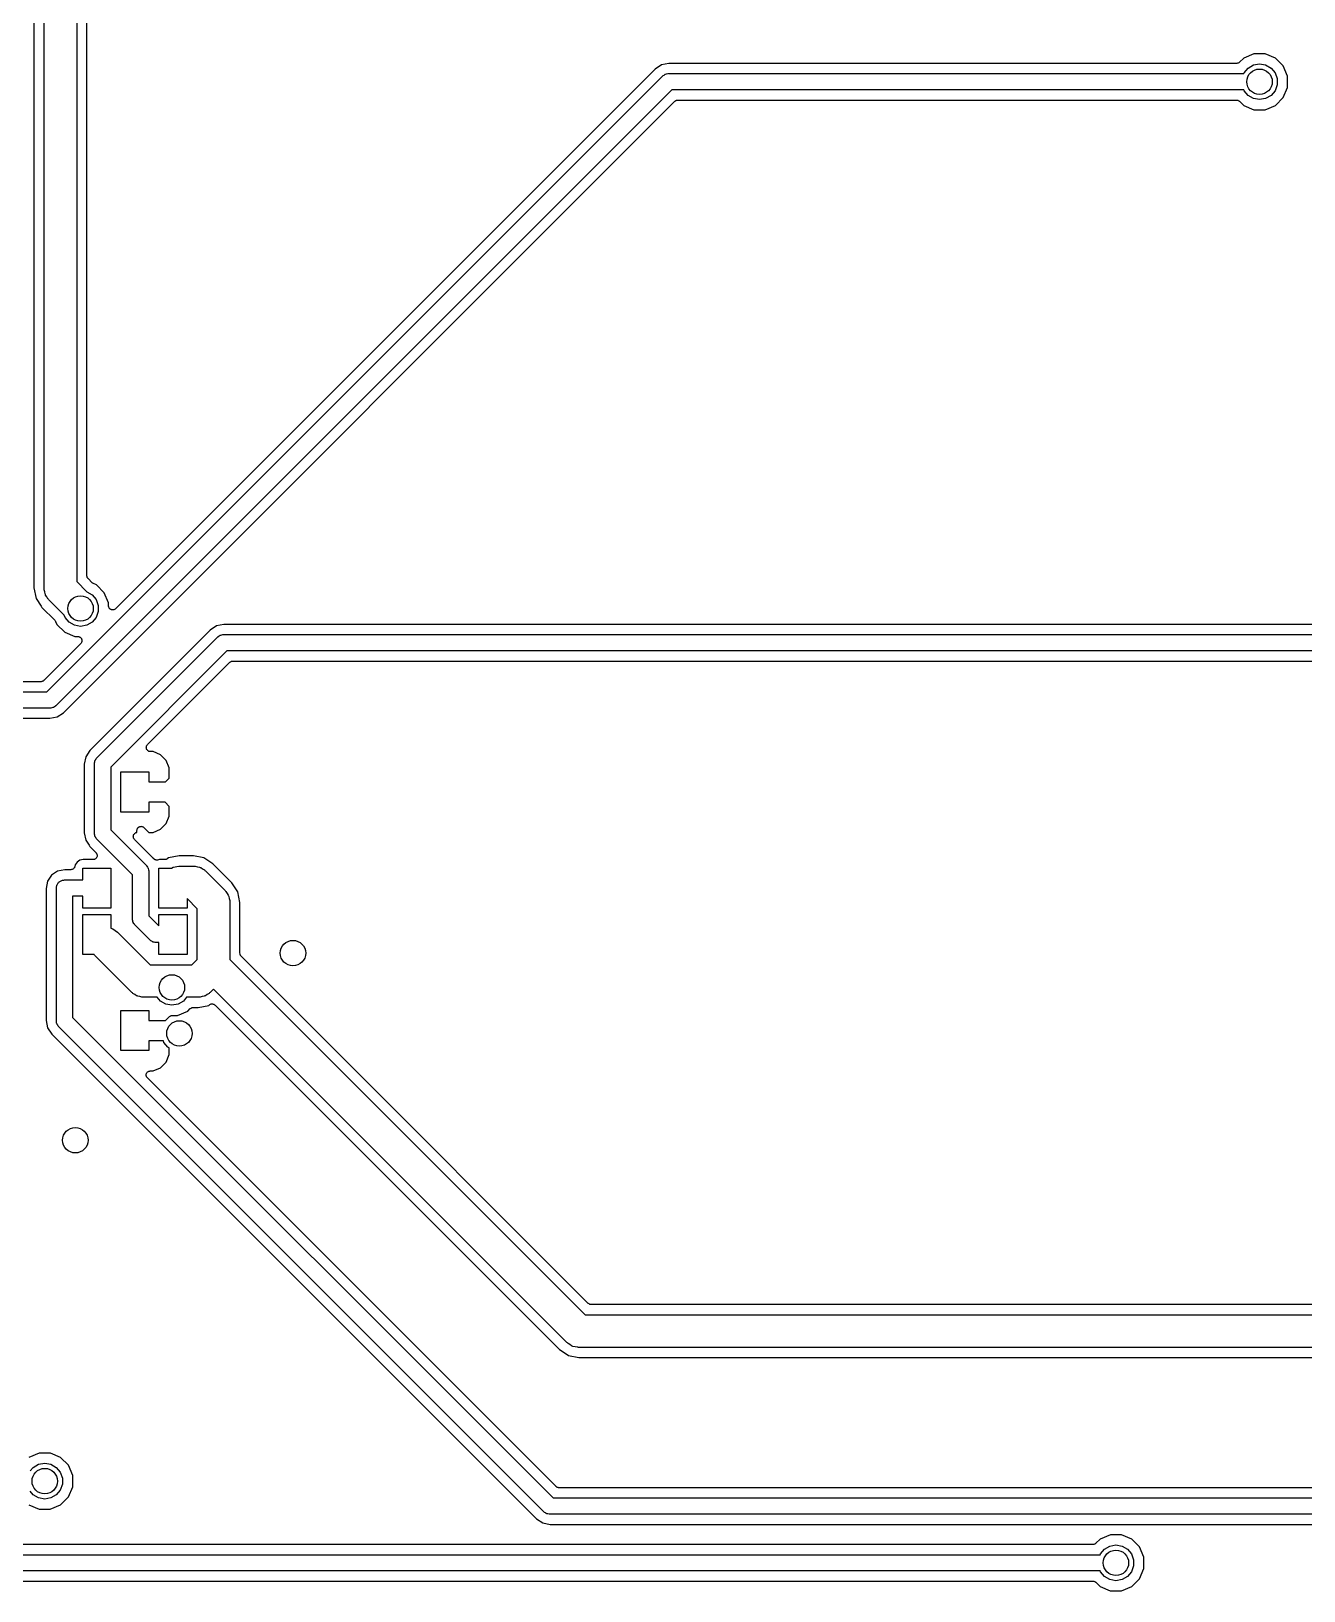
# Model space of a CAD drawing. Extents: x 51 to 137, y -158 to -25.
# Drawn here: x 74.08 to 105.85, y -91.01 to -52.08 of the extents above; entities that cross this region are included whole.
import ezdxf

# ---------------------------------------------------------------- set-up
doc = ezdxf.new("R2010")
doc.units = 0
doc.header["$MEASUREMENT"] = 0
doc.layers.add('BLACK', color=7, linetype='CONTINUOUS')

msp = doc.modelspace()

# ---------------------------------------------------------------- linework, layer by layer
at = {"layer": 'Black'}
for p, q in [((75.2183, -38.1475), (75.2183, -65.8225)), ((74.1515, -38.3043), (74.1515, -65.9808)), ((74.4055, -65.9908), (74.4055, -38.215)), ((75.4723, -65.6752), (75.4723, -40.6685)), ((89.8132, -52.9253), (89.657, -53.0297)), ((89.9974, -52.8887), (89.8132, -52.9253)), ((104.17, -52.8887), (89.9974, -52.8887)), ((104.174, -52.8879), (104.17, -52.8887)), ((104.179, -52.8883), (104.174, -52.8879)), ((104.192, -52.8849), (104.179, -52.8883)), ((104.205, -52.8826), (104.192, -52.8849)), ((104.209, -52.8804), (104.205, -52.8826)), ((104.213, -52.8792), (104.209, -52.8804)), ((104.224, -52.8716), (104.213, -52.8792)), ((104.235, -52.8649), (104.224, -52.8716)), ((104.238, -52.8615), (104.235, -52.8649)), ((104.242, -52.859), (104.238, -52.8615)), ((104.348, -52.7534), (104.242, -52.859)), ((104.604, -52.6473), (104.348, -52.7534)), ((104.456, -53.0041), (104.59, -52.9266)), ((104.59, -52.9266), (104.743, -52.8997)), ((104.882, -52.6475), (104.604, -52.6473)), ((104.743, -52.8997), (104.895, -52.9266)), ((105.139, -52.7541), (104.882, -52.6475)), ((104.895, -52.9266), (105.03, -53.0041)), ((105.335, -52.9507), (105.139, -52.7541)), ((74.4714, -68.5745), (89.8437, -53.2022)), ((89.657, -53.0297), (76.1871, -66.4996)), ((89.8437, -53.2022), (89.851, -53.1971)), ((89.851, -53.1971), (89.8568, -53.1902)), ((89.8568, -53.1902), (89.8798, -53.177)), ((89.8798, -53.177), (89.9015, -53.1617)), ((89.9015, -53.1617), (89.9102, -53.1594)), ((89.9102, -53.1594), (89.9179, -53.155)), ((89.9179, -53.155), (89.9441, -53.1503)), ((89.9441, -53.1503), (89.9697, -53.1435)), ((89.9697, -53.1435), (89.9786, -53.1443)), ((89.9786, -53.1443), (89.9874, -53.1427)), ((89.9874, -53.1427), (104.349, -53.1427)), ((104.349, -53.1427), (104.356, -53.1228)), ((104.356, -53.1228), (104.456, -53.0041)), ((105.03, -53.0041), (105.129, -53.1228)), ((105.129, -53.1228), (105.182, -53.2684)), ((105.182, -53.2684), (105.182, -53.4234)), ((105.441, -53.2076), (105.335, -52.9507)), ((105.441, -53.4854), (105.441, -53.2076)), ((90.0716, -53.5491), (74.6993, -68.9214)), ((104.349, -53.5491), (90.0716, -53.5491)), ((104.356, -53.569), (104.349, -53.5491)), ((104.456, -53.6877), (104.356, -53.569)), ((104.59, -53.7652), (104.456, -53.6877)), ((105.03, -53.6877), (104.895, -53.7652)), ((105.129, -53.569), (105.03, -53.6877)), ((105.182, -53.4234), (105.129, -53.569)), ((105.335, -53.7421), (105.441, -53.4854)), ((74.886, -69.0939), (90.147, -53.8329)), ((90.147, -53.8329), (90.1507, -53.8303)), ((90.1507, -53.8303), (90.1536, -53.8269)), ((90.1536, -53.8269), (90.165, -53.8202)), ((90.165, -53.8202), (90.1759, -53.8126)), ((90.1759, -53.8126), (90.1802, -53.8115)), ((90.1802, -53.8115), (90.1841, -53.8092)), ((90.1841, -53.8092), (90.1972, -53.8069)), ((90.1972, -53.8069), (90.21, -53.8035)), ((90.21, -53.8035), (90.2145, -53.8039)), ((90.2145, -53.8039), (90.2189, -53.8031)), ((90.2189, -53.8031), (104.17, -53.8031)), ((104.17, -53.8031), (104.175, -53.8039)), ((104.175, -53.8039), (104.179, -53.8035)), ((104.179, -53.8035), (104.192, -53.8069)), ((104.192, -53.8069), (104.205, -53.8092)), ((104.205, -53.8092), (104.209, -53.8115)), ((104.209, -53.8115), (104.213, -53.8127)), ((104.213, -53.8127), (104.224, -53.8203)), ((104.224, -53.8203), (104.235, -53.8269)), ((104.235, -53.8269), (104.238, -53.8303)), ((104.238, -53.8303), (104.242, -53.8329)), ((104.242, -53.8329), (104.347, -53.9377)), ((104.347, -53.9377), (104.603, -54.0443)), ((104.743, -53.7921), (104.59, -53.7652)), ((104.603, -54.0443), (104.881, -54.0445)), ((104.895, -53.7652), (104.743, -53.7921)), ((104.881, -54.0445), (105.138, -53.9384)), ((105.138, -53.9384), (105.335, -53.7421)), ((75.4731, -65.6796), (75.4723, -65.6752)), ((75.4727, -65.684), (75.4731, -65.6796)), ((75.4761, -65.6968), (75.4727, -65.684)), ((75.4784, -65.7099), (75.4761, -65.6968)), ((75.4807, -65.7138), (75.4784, -65.7099)), ((75.4818, -65.7181), (75.4807, -65.7138)), ((75.4894, -65.729), (75.4818, -65.7181)), ((75.4961, -65.7405), (75.4894, -65.729)), ((75.4995, -65.7433), (75.4961, -65.7405)), ((75.5021, -65.747), (75.4995, -65.7433)), ((75.6046, -65.8495), (75.5021, -65.747)), ((74.1515, -65.9808), (74.2036, -66.2428)), ((74.4086, -66.0084), (74.4055, -65.9908)), ((74.407, -66.0262), (74.4086, -66.0084)), ((74.4208, -66.0775), (74.407, -66.0262)), ((74.43, -66.1298), (74.4208, -66.0775)), ((74.4389, -66.1453), (74.43, -66.1298)), ((74.4436, -66.1626), (74.4389, -66.1453)), ((74.474, -66.206), (74.4436, -66.1626)), ((75.2183, -65.8225), (75.4744, -66.0786)), ((75.4744, -66.0786), (75.6019, -66.1522)), ((75.6019, -66.1522), (75.7015, -66.2709)), ((75.6064, -65.8508), (75.6046, -65.8495)), ((75.6077, -65.8526), (75.6064, -65.8508)), ((75.6208, -65.8609), (75.6077, -65.8526)), ((75.6335, -65.8698), (75.6208, -65.8609)), ((75.6356, -65.8704), (75.6335, -65.8698)), ((75.6375, -65.8715), (75.6356, -65.8704)), ((75.7113, -65.9022), (75.6375, -65.8715)), ((75.9076, -66.0988), (75.7113, -65.9022)), ((76.0137, -66.3557), (75.9076, -66.0988)), ((74.2036, -66.2428), (74.3338, -66.4376)), ((74.3338, -66.4376), (74.3338, -66.4376)), ((74.3338, -66.4376), (74.352, -66.4648)), ((74.352, -66.4648), (74.6705, -66.7833)), ((74.5006, -66.252), (74.474, -66.206)), ((74.5143, -66.2635), (74.5006, -66.252)), ((74.5245, -66.2782), (74.5143, -66.2635)), ((74.9088, -66.6624), (74.5245, -66.2782)), ((75.7015, -66.2709), (75.7545, -66.4165)), ((75.7545, -66.4165), (75.7545, -66.5715)), ((76.0137, -66.4277), (76.0137, -66.3557)), ((76.016, -66.4408), (76.0137, -66.4277)), ((76.0171, -66.4541), (76.016, -66.4408)), ((76.019, -66.4581), (76.0171, -66.4541)), ((76.0198, -66.4624), (76.019, -66.4581)), ((76.0264, -66.474), (76.0198, -66.4624)), ((76.032, -66.4861), (76.0264, -66.474)), ((76.0352, -66.4892), (76.032, -66.4861)), ((76.0374, -66.493), (76.0352, -66.4892)), ((76.0476, -66.5016), (76.0374, -66.493)), ((76.057, -66.511), (76.0476, -66.5016)), ((76.061, -66.5129), (76.057, -66.511)), ((76.0644, -66.5157), (76.061, -66.5129)), ((76.0769, -66.5203), (76.0644, -66.5157)), ((76.089, -66.5259), (76.0769, -66.5203)), ((76.0934, -66.5263), (76.089, -66.5259)), ((76.0975, -66.5278), (76.0934, -66.5263)), ((76.1108, -66.5278), (76.0975, -66.5278)), ((76.1241, -66.529), (76.1108, -66.5278)), ((76.1284, -66.5278), (76.1241, -66.529)), ((76.1328, -66.5279), (76.1284, -66.5278)), ((76.1453, -66.5233), (76.1328, -66.5279)), ((76.1582, -66.5199), (76.1453, -66.5233)), ((76.1618, -66.5173), (76.1582, -66.5199)), ((76.166, -66.5158), (76.1618, -66.5173)), ((76.1762, -66.5073), (76.166, -66.5158)), ((76.1871, -66.4996), (76.1762, -66.5073)), ((74.6705, -66.7833), (74.6718, -66.7852)), ((74.6718, -66.7852), (74.6736, -66.7866)), ((74.6736, -66.7866), (74.6818, -66.7996)), ((74.6818, -66.7996), (74.6907, -66.8122)), ((74.6907, -66.8122), (74.6913, -66.8144)), ((74.6913, -66.8144), (74.6925, -66.8163)), ((74.6925, -66.8163), (74.7226, -66.8892)), ((74.7226, -66.8892), (74.9189, -67.0858)), ((74.9287, -66.7171), (74.9088, -66.6624)), ((75.0283, -66.8358), (74.9287, -66.7171)), ((75.1625, -66.9133), (75.0283, -66.8358)), ((75.3151, -66.9402), (75.1625, -66.9133)), ((75.4677, -66.9133), (75.3151, -66.9402)), ((75.6019, -66.8358), (75.4677, -66.9133)), ((75.7015, -66.7171), (75.6019, -66.8358)), ((75.7545, -66.5715), (75.7015, -66.7171)), ((78.7096, -66.9268), (78.5536, -67.0311)), ((78.8938, -66.8902), (78.7096, -66.9268)), ((106.782, -66.8902), (78.8938, -66.8902)), ((74.9189, -67.0858), (75.1756, -67.1924)), ((75.1756, -67.1924), (75.2491, -67.1924)), ((75.2491, -67.1924), (75.2621, -67.1948)), ((75.2621, -67.1948), (75.2753, -67.1959)), ((75.2753, -67.1959), (75.2794, -67.1978)), ((75.2794, -67.1978), (75.2838, -67.1986)), ((75.2838, -67.1986), (75.2953, -67.2052)), ((75.2953, -67.2052), (75.3073, -67.2108)), ((75.3073, -67.2108), (75.3105, -67.214)), ((75.3105, -67.214), (75.3144, -67.2163)), ((75.3144, -67.2163), (75.3229, -67.2264)), ((75.3229, -67.2264), (75.3322, -67.2358)), ((75.3369, -67.3449), (75.3284, -67.355)), ((75.3322, -67.2358), (75.3341, -67.2399)), ((75.3341, -67.2399), (75.337, -67.2433)), ((75.3385, -67.3407), (75.3369, -67.3449)), ((75.337, -67.2433), (75.3415, -67.2557)), ((75.3411, -67.337), (75.3385, -67.3407)), ((75.3445, -67.3242), (75.3411, -67.337)), ((75.3415, -67.2557), (75.3471, -67.2677)), ((75.349, -67.3118), (75.3445, -67.3242)), ((75.3471, -67.2677), (75.3475, -67.2722)), ((75.3475, -67.2722), (75.3491, -67.2765)), ((75.3502, -67.3029), (75.349, -67.3073)), ((75.349, -67.3073), (75.349, -67.3118)), ((75.3491, -67.2765), (75.3491, -67.2897)), ((75.3491, -67.2897), (75.3502, -67.3029)), ((78.5534, -67.0312), (75.5481, -70.0365)), ((75.7206, -70.2232), (78.7401, -67.2037)), ((78.5536, -67.0311), (78.5534, -67.0312)), ((78.5536, -67.0311), (78.5536, -67.0311)), ((78.5536, -67.0311), (78.5536, -67.0311)), ((78.7401, -67.2037), (78.7474, -67.1986)), ((78.7474, -67.1986), (78.7532, -67.1917)), ((78.7532, -67.1917), (78.7762, -67.1785)), ((78.7762, -67.1785), (78.7979, -67.1632)), ((78.7979, -67.1632), (78.8066, -67.1609)), ((78.8066, -67.1609), (78.8143, -67.1565)), ((78.8143, -67.1565), (78.8405, -67.1518)), ((78.8405, -67.1518), (78.8661, -67.145)), ((78.8661, -67.145), (78.875, -67.1458)), ((78.875, -67.1458), (78.8838, -67.1442)), ((78.8838, -67.1442), (106.929, -67.1442)), ((75.3208, -67.3659), (74.396, -68.2907)), ((75.3284, -67.355), (75.3208, -67.3659)), ((78.968, -67.5506), (76.0675, -70.4511)), ((107.013, -67.5506), (78.968, -67.5506)), ((76.9853, -69.8925), (79.0434, -67.8344)), ((79.0434, -67.8344), (79.0471, -67.8318)), ((79.0471, -67.8318), (79.05, -67.8284)), ((79.05, -67.8284), (79.0614, -67.8217)), ((79.0614, -67.8217), (79.0723, -67.8141)), ((79.0723, -67.8141), (79.0766, -67.813)), ((79.0766, -67.813), (79.0805, -67.8107)), ((79.0805, -67.8107), (79.0936, -67.8084)), ((79.0936, -67.8084), (79.1064, -67.805)), ((79.1064, -67.805), (79.1109, -67.8054)), ((79.1109, -67.8054), (79.1153, -67.8046)), ((79.1153, -67.8046), (107.003, -67.8046)), ((74.3241, -68.3205), (66.6944, -68.3205)), ((74.3285, -68.3197), (74.3241, -68.3205)), ((74.333, -68.3201), (74.3285, -68.3197)), ((74.3458, -68.3167), (74.333, -68.3201)), ((74.3589, -68.3144), (74.3458, -68.3167)), ((74.3628, -68.3121), (74.3589, -68.3144)), ((74.3671, -68.311), (74.3628, -68.3121)), ((74.3779, -68.3034), (74.3671, -68.311)), ((74.3894, -68.2967), (74.3779, -68.3034)), ((74.3923, -68.2933), (74.3894, -68.2967)), ((74.396, -68.2907), (74.3923, -68.2933)), ((66.6844, -68.5745), (74.4714, -68.5745)), ((74.5556, -68.9809), (66.7686, -68.9809)), ((66.9159, -69.2349), (74.5456, -69.2349)), ((74.5456, -69.2349), (74.7298, -69.1983)), ((74.5644, -68.9793), (74.5556, -68.9809)), ((74.5733, -68.9801), (74.5644, -68.9793)), ((74.5989, -68.9733), (74.5733, -68.9801)), ((74.6251, -68.9686), (74.5989, -68.9733)), ((74.6328, -68.9642), (74.6251, -68.9686)), ((74.6415, -68.9619), (74.6328, -68.9642)), ((74.6632, -68.9466), (74.6415, -68.9619)), ((74.6862, -68.9334), (74.6632, -68.9466)), ((74.692, -68.9265), (74.6862, -68.9334)), ((74.6993, -68.9214), (74.692, -68.9265)), ((74.7298, -69.1983), (74.886, -69.0939)), ((75.5481, -70.0365), (75.4437, -70.1927)), ((76.9559, -69.9555), (76.9571, -69.9512)), ((76.9571, -69.9687), (76.9559, -69.9555)), ((76.9571, -69.9467), (76.9616, -69.9342)), ((76.9571, -69.9512), (76.9571, -69.9467)), ((76.9571, -69.982), (76.9571, -69.9687)), ((76.9586, -69.9862), (76.9571, -69.982)), ((76.959, -69.9906), (76.9586, -69.9862)), ((76.9646, -70.0027), (76.959, -69.9906)), ((76.9616, -69.9342), (76.965, -69.9214)), ((76.9691, -70.0151), (76.9646, -70.0027)), ((76.965, -69.9214), (76.9676, -69.9177)), ((76.9676, -69.9177), (76.9691, -69.9135)), ((76.9691, -69.9135), (76.9777, -69.9034)), ((76.972, -70.0186), (76.9691, -70.0151)), ((76.9739, -70.0226), (76.972, -70.0186)), ((76.9833, -70.032), (76.9739, -70.0226)), ((76.9777, -69.9034), (76.9853, -69.8925)), ((76.9918, -70.0422), (76.9833, -70.032)), ((76.9957, -70.0444), (76.9918, -70.0422)), ((76.9988, -70.0476), (76.9957, -70.0444)), ((77.0109, -70.0532), (76.9988, -70.0476)), ((77.0224, -70.0598), (77.0109, -70.0532)), ((77.0268, -70.0606), (77.0224, -70.0598)), ((77.0308, -70.0625), (77.0268, -70.0606)), ((77.044, -70.0636), (77.0308, -70.0625)), ((77.0571, -70.0659), (77.044, -70.0636)), ((77.124, -70.0659), (77.0571, -70.0659)), ((77.3107, -70.1433), (77.124, -70.0659)), ((75.4437, -70.1927), (75.4071, -70.3769)), ((75.4071, -70.3769), (75.4071, -72.0961)), ((75.6611, -70.3669), (75.6627, -70.3581)), ((75.6611, -72.1061), (75.6611, -70.3669)), ((75.6619, -70.3492), (75.6687, -70.3236)), ((75.6627, -70.3581), (75.6619, -70.3492)), ((75.6687, -70.3236), (75.6734, -70.2974)), ((75.6734, -70.2974), (75.6778, -70.2897)), ((75.6778, -70.2897), (75.6801, -70.281)), ((75.6801, -70.281), (75.6954, -70.2593)), ((75.6954, -70.2593), (75.7086, -70.2363)), ((75.7086, -70.2363), (75.7155, -70.2305)), ((75.7155, -70.2305), (75.7206, -70.2232)), ((76.0675, -70.4511), (76.0675, -72.0219)), ((77.4536, -70.2862), (77.3107, -70.1433)), ((77.5309, -70.4729), (77.4536, -70.2862)), ((76.3219, -71.5747), (76.3219, -70.5739)), ((76.3219, -70.5739), (77.0229, -70.5739)), ((77.0229, -70.5739), (77.0229, -70.8203)), ((77.0229, -70.8203), (77.4381, -70.8203)), ((77.4381, -70.8203), (77.5309, -70.7274)), ((77.5309, -70.7274), (77.5309, -70.4729)), ((77.0229, -71.5747), (76.3219, -71.5747)), ((77.426, -71.3283), (77.0229, -71.3283)), ((77.0229, -71.3283), (77.0229, -71.5747)), ((77.5309, -71.4332), (77.426, -71.3283)), ((77.5309, -71.6757), (77.5309, -71.4332)), ((76.7232, -72.0319), (76.7255, -72.0188)), ((76.7255, -72.0188), (76.7267, -72.0056)), ((76.7267, -72.0056), (76.7286, -72.0016)), ((76.7286, -72.0016), (76.7293, -71.9972)), ((76.7293, -71.9972), (76.736, -71.9857)), ((76.736, -71.9857), (76.7416, -71.9736)), ((76.7416, -71.9736), (76.7447, -71.9705)), ((76.7447, -71.9705), (76.747, -71.9666)), ((76.747, -71.9666), (76.7571, -71.9581)), ((76.7571, -71.9581), (76.7665, -71.9487)), ((76.7665, -71.9487), (76.7706, -71.9468)), ((76.7706, -71.9468), (76.774, -71.9439)), ((76.774, -71.9439), (76.7865, -71.9394)), ((76.7865, -71.9394), (76.7985, -71.9338)), ((76.7985, -71.9338), (76.803, -71.9334)), ((76.803, -71.9334), (76.8072, -71.9318)), ((76.8072, -71.9318), (76.8204, -71.9318)), ((76.8204, -71.9318), (76.8337, -71.9307)), ((76.8337, -71.9307), (76.838, -71.9318)), ((76.838, -71.9318), (76.8424, -71.9318)), ((76.8424, -71.9318), (76.8549, -71.9364)), ((76.8549, -71.9364), (76.8677, -71.9398)), ((76.8677, -71.9398), (76.8714, -71.9424)), ((76.8714, -71.9424), (76.8756, -71.9439)), ((76.8756, -71.9439), (76.8858, -71.9524)), ((76.8858, -71.9524), (76.8966, -71.9601)), ((76.8966, -71.9601), (77.0193, -72.0827)), ((77.124, -72.0827), (77.3107, -72.0054)), ((77.3107, -72.0054), (77.4536, -71.8625)), ((77.4536, -71.8625), (77.5309, -71.6757)), ((75.4071, -72.0961), (75.4437, -72.2803)), ((75.4437, -72.2803), (75.526, -72.4034)), ((75.526, -72.4034), (75.526, -72.4034)), ((75.526, -72.4034), (75.526, -72.4034)), ((75.526, -72.4034), (75.5481, -72.4365)), ((75.6627, -72.1149), (75.6611, -72.1061)), ((75.6619, -72.1238), (75.6627, -72.1149)), ((75.6687, -72.1494), (75.6619, -72.1238)), ((75.6734, -72.1756), (75.6687, -72.1494)), ((75.6778, -72.1833), (75.6734, -72.1756)), ((75.6801, -72.192), (75.6778, -72.1833)), ((75.6954, -72.2137), (75.6801, -72.192)), ((75.7086, -72.2367), (75.6954, -72.2137)), ((75.7155, -72.2425), (75.7086, -72.2367)), ((75.7206, -72.2498), (75.7155, -72.2425)), ((76.6111, -73.1403), (75.7206, -72.2498)), ((76.0675, -72.0219), (76.958, -72.9124)), ((76.6315, -72.1932), (76.6327, -72.1799)), ((76.6327, -72.1975), (76.6315, -72.1932)), ((76.6327, -72.1667), (76.6342, -72.1625)), ((76.6327, -72.1799), (76.6327, -72.1667)), ((76.6327, -72.2019), (76.6327, -72.1975)), ((76.6372, -72.2144), (76.6327, -72.2019)), ((76.6342, -72.1625), (76.6346, -72.158)), ((76.6346, -72.158), (76.6402, -72.146)), ((76.6407, -72.2272), (76.6372, -72.2144)), ((76.6402, -72.146), (76.6448, -72.1335)), ((76.6432, -72.2309), (76.6407, -72.2272)), ((76.6448, -72.2351), (76.6432, -72.2309)), ((76.6448, -72.1335), (76.6476, -72.1301)), ((76.6533, -72.2453), (76.6448, -72.2351)), ((76.6476, -72.1301), (76.6495, -72.126)), ((76.6495, -72.126), (76.6589, -72.1166)), ((76.6609, -72.2561), (76.6533, -72.2453)), ((76.6589, -72.1166), (76.6675, -72.1065)), ((77.1305, -72.7257), (76.6609, -72.2561)), ((76.6675, -72.1065), (76.6713, -72.1042)), ((76.6713, -72.1042), (76.6745, -72.1011)), ((76.6745, -72.1011), (76.6865, -72.0955)), ((76.6865, -72.0955), (76.698, -72.0888)), ((76.698, -72.0888), (76.7024, -72.088)), ((76.7024, -72.088), (76.7065, -72.0862)), ((76.7065, -72.0862), (76.7197, -72.085)), ((76.7197, -72.085), (76.7232, -72.0844)), ((76.7232, -72.0844), (76.7232, -72.0319)), ((77.0193, -72.0827), (77.124, -72.0827)), ((75.2947, -72.7794), (75.2264, -72.8243)), ((75.3817, -72.7625), (75.2947, -72.7794)), ((75.6289, -72.7625), (75.3817, -72.7625)), ((75.5481, -72.4365), (75.7007, -72.5891)), ((75.6419, -72.7602), (75.6289, -72.7625)), ((75.6552, -72.7591), (75.6419, -72.7602)), ((75.6592, -72.7572), (75.6552, -72.7591)), ((75.6636, -72.7564), (75.6592, -72.7572)), ((75.6751, -72.7498), (75.6636, -72.7564)), ((75.6871, -72.7442), (75.6751, -72.7498)), ((75.6903, -72.741), (75.6871, -72.7442)), ((75.6942, -72.7388), (75.6903, -72.741)), ((75.7027, -72.7286), (75.6942, -72.7388)), ((75.7007, -72.5891), (75.7083, -72.6)), ((75.7121, -72.7192), (75.7027, -72.7286)), ((75.7083, -72.6), (75.7169, -72.6101)), ((75.714, -72.7152), (75.7121, -72.7192)), ((75.7169, -72.7117), (75.714, -72.7152)), ((75.7169, -72.6101), (75.7184, -72.6143)), ((75.7214, -72.6993), (75.7169, -72.7117)), ((75.7184, -72.6143), (75.7209, -72.618)), ((75.7209, -72.618), (75.7244, -72.6308)), ((75.727, -72.6872), (75.7214, -72.6993)), ((75.7244, -72.6308), (75.7289, -72.6433)), ((75.7274, -72.6828), (75.727, -72.6872)), ((75.7289, -72.6786), (75.7274, -72.6828)), ((75.7289, -72.6433), (75.7289, -72.6478)), ((75.7289, -72.6478), (75.7301, -72.6521)), ((75.7301, -72.6521), (75.7289, -72.6653)), ((75.7289, -72.6653), (75.7289, -72.6786)), ((77.1321, -72.7281), (77.1305, -72.7257)), ((77.1365, -72.7328), (77.1321, -72.7281)), ((77.1399, -72.7383), (77.1365, -72.7328)), ((77.1487, -72.7454), (77.1399, -72.7383)), ((77.1565, -72.7536), (77.1487, -72.7454)), ((77.1623, -72.7564), (77.1565, -72.7536)), ((77.1673, -72.7605), (77.1623, -72.7564)), ((77.178, -72.7642), (77.1673, -72.7605)), ((77.1881, -72.7692), (77.178, -72.7642)), ((77.1945, -72.7699), (77.1881, -72.7692)), ((77.2006, -72.772), (77.1945, -72.7699)), ((77.212, -72.7718), (77.2006, -72.772)), ((77.2232, -72.773), (77.212, -72.7718)), ((77.2295, -72.7715), (77.2232, -72.773)), ((77.2359, -72.7714), (77.2295, -72.7715)), ((77.2816, -72.7625), (77.2359, -72.7714)), ((77.4204, -72.7625), (77.2816, -72.7625)), ((77.4324, -72.7604), (77.4204, -72.7625)), ((77.4446, -72.7596), (77.4324, -72.7604)), ((77.4497, -72.7574), (77.4446, -72.7596)), ((77.4552, -72.7564), (77.4497, -72.7574)), ((77.4657, -72.7503), (77.4552, -72.7564)), ((77.4769, -72.7454), (77.4657, -72.7503)), ((77.5129, -72.7213), (77.4769, -72.7454)), ((77.7749, -72.6692), (77.5129, -72.7213)), ((78.1342, -72.6692), (77.7749, -72.6692)), ((78.3962, -72.7213), (78.1342, -72.6692)), ((78.5705, -72.8378), (78.3962, -72.7213)), ((74.5925, -73.1502), (74.4938, -73.2979)), ((74.7402, -73.0515), (74.5925, -73.1502)), ((74.9244, -73.0149), (74.7402, -73.0515)), ((75.0729, -73.0149), (74.9244, -73.0149)), ((75.0891, -73.012), (75.0729, -73.0149)), ((75.1054, -73.0096), (75.0891, -73.012)), ((75.1064, -73.009), (75.1054, -73.0096)), ((75.1076, -73.0088), (75.1064, -73.009)), ((75.1219, -73.0005), (75.1076, -73.0088)), ((75.1363, -72.9926), (75.1219, -73.0005)), ((75.1371, -72.9917), (75.1363, -72.9926)), ((75.1382, -72.9911), (75.1371, -72.9917)), ((75.1488, -72.9785), (75.1382, -72.9911)), ((75.1596, -72.9661), (75.1488, -72.9785)), ((75.1601, -72.965), (75.1596, -72.9661)), ((75.1608, -72.9641), (75.1601, -72.965)), ((75.1665, -72.9486), (75.1608, -72.9641)), ((75.1725, -72.9333), (75.1665, -72.9486)), ((75.1808, -72.8918), (75.1725, -72.9333)), ((75.2264, -72.8243), (75.1808, -72.8918)), ((75.3719, -73.2689), (75.3719, -72.9717)), ((75.3719, -72.9717), (76.073, -72.9717)), ((76.073, -72.9717), (76.073, -73.9725)), ((76.6111, -74.246), (76.6111, -73.1403)), ((76.958, -72.9124), (76.9631, -72.9197)), ((76.9631, -72.9197), (76.97, -72.9255)), ((76.97, -72.9255), (76.9832, -72.9485)), ((76.9832, -72.9485), (76.9985, -72.9702)), ((76.9985, -72.9702), (77.0008, -72.9789)), ((77.0008, -72.9789), (77.0052, -72.9866)), ((77.0052, -72.9866), (77.0099, -73.0128)), ((77.0099, -73.0128), (77.0167, -73.0384)), ((77.0167, -73.0384), (77.0159, -73.0473)), ((77.0159, -73.0473), (77.0175, -73.0561)), ((77.0175, -73.0561), (77.0175, -74.1618)), ((77.2718, -73.9725), (77.2718, -72.9717)), ((77.2718, -72.9717), (77.5843, -72.9717)), ((77.5843, -72.9717), (77.6259, -72.9477)), ((77.6259, -72.9477), (77.7649, -72.9232)), ((77.7649, -72.9232), (78.1442, -72.9232)), ((78.1442, -72.9232), (78.1618, -72.9263)), ((78.1618, -72.9263), (78.1796, -72.9247)), ((78.1796, -72.9247), (78.2309, -72.9385)), ((78.2309, -72.9385), (78.2832, -72.9477)), ((78.2832, -72.9477), (78.2987, -72.9566)), ((78.2987, -72.9566), (78.316, -72.9613)), ((78.316, -72.9613), (78.3594, -72.9917)), ((78.3594, -72.9917), (78.4054, -73.0183)), ((78.4054, -73.0183), (78.4169, -73.032)), ((78.4169, -73.032), (78.4316, -73.0422)), ((78.4316, -73.0422), (78.9211, -73.5317)), ((78.6182, -72.8697), (78.5705, -72.8378)), ((79.0936, -73.3451), (78.6182, -72.8697)), ((74.4938, -73.2979), (74.4572, -73.4821)), ((74.4572, -73.4821), (74.4572, -76.7785)), ((74.7112, -73.4721), (74.7143, -73.4546)), ((74.7112, -76.7885), (74.7112, -73.4721)), ((74.7143, -73.4368), (74.7204, -73.4201)), ((74.7143, -73.4546), (74.7143, -73.4368)), ((74.7204, -73.4201), (74.7235, -73.4026)), ((74.7235, -73.4026), (74.7323, -73.3872)), ((74.7323, -73.3872), (74.7384, -73.3705)), ((74.7384, -73.3705), (74.7498, -73.3569)), ((74.7498, -73.3569), (74.7587, -73.3415)), ((74.7587, -73.3415), (74.7724, -73.3301)), ((74.7724, -73.3301), (74.7838, -73.3164)), ((74.7838, -73.3164), (74.7992, -73.3075)), ((74.7992, -73.3075), (74.8128, -73.2961)), ((74.8128, -73.2961), (74.8295, -73.29)), ((74.8295, -73.29), (74.8449, -73.2812)), ((74.8449, -73.2812), (74.8624, -73.2781)), ((74.8624, -73.2781), (74.8791, -73.272)), ((74.8791, -73.272), (74.8969, -73.272)), ((74.8969, -73.272), (74.9144, -73.2689)), ((74.9144, -73.2689), (75.3719, -73.2689)), ((78.9211, -73.5317), (78.9313, -73.5464)), ((78.9313, -73.5464), (78.945, -73.5579)), ((78.945, -73.5579), (78.9716, -73.6038)), ((79.242, -73.5671), (79.0936, -73.3451)), ((79.2941, -73.8291), (79.242, -73.5671)), ((75.3719, -73.6753), (75.1176, -73.6753)), ((75.1176, -73.6753), (75.1176, -76.7043)), ((75.3719, -73.9725), (75.3719, -73.6753)), ((77.9759, -73.736), (77.9729, -73.736)), ((77.9729, -73.736), (77.9729, -73.9725)), ((78.2273, -73.9874), (77.9759, -73.736)), ((78.9716, -73.6038), (79.002, -73.6473)), ((79.002, -73.6473), (79.0067, -73.6646)), ((79.0067, -73.6646), (79.0156, -73.6801)), ((79.0156, -73.6801), (79.0248, -73.7324)), ((79.0248, -73.7324), (79.0386, -73.7837)), ((79.0386, -73.7837), (79.037, -73.8015)), ((79.037, -73.8015), (79.0401, -73.8191)), ((79.0401, -73.8191), (79.0401, -75.251)), ((79.2941, -75.1037), (79.2941, -73.8291)), ((76.073, -73.9725), (75.3719, -73.9725)), ((75.3719, -75.1307), (75.3719, -74.1299)), ((75.3719, -74.1299), (76.073, -74.1299)), ((76.073, -74.1299), (76.073, -74.4767)), ((76.6127, -74.2548), (76.6111, -74.246)), ((76.6119, -74.2637), (76.6127, -74.2548)), ((76.6187, -74.2893), (76.6119, -74.2637)), ((76.6234, -74.3155), (76.6187, -74.2893)), ((76.6278, -74.3232), (76.6234, -74.3155)), ((76.6301, -74.3319), (76.6278, -74.3232)), ((76.6454, -74.3536), (76.6301, -74.3319)), ((76.6586, -74.3766), (76.6454, -74.3536)), ((77.0175, -74.1618), (77.2718, -74.4162)), ((77.9729, -73.9725), (77.2718, -73.9725)), ((77.2718, -74.4162), (77.2718, -74.1299)), ((77.2718, -74.1299), (77.9729, -74.1299)), ((77.9729, -74.1299), (77.9729, -75.1307)), ((78.2273, -75.251), (78.2273, -73.9874)), ((76.073, -74.4767), (76.1221, -74.4899)), ((76.1221, -74.4899), (76.2377, -74.5708)), ((76.2377, -74.5708), (77.0519, -75.3851)), ((76.6655, -74.3824), (76.6586, -74.3766)), ((76.6706, -74.3897), (76.6655, -74.3824)), ((77.0549, -74.774), (76.6706, -74.3897)), ((75.6525, -75.1307), (75.3719, -75.1307)), ((75.6629, -75.1456), (75.6525, -75.1307)), ((77.0622, -74.7791), (77.0549, -74.774)), ((77.068, -74.786), (77.0622, -74.7791)), ((77.091, -74.7992), (77.068, -74.786)), ((77.1127, -74.8145), (77.091, -74.7992)), ((77.1214, -74.8168), (77.1127, -74.8145)), ((77.1291, -74.8212), (77.1214, -74.8168)), ((77.1553, -74.8259), (77.1291, -74.8212)), ((77.1809, -74.8327), (77.1553, -74.8259)), ((77.1898, -74.8319), (77.1809, -74.8327)), ((77.1986, -74.8335), (77.1898, -74.8319)), ((77.2718, -74.8335), (77.1986, -74.8335)), ((77.2718, -75.1307), (77.2718, -74.8335)), ((77.9729, -75.1307), (77.2718, -75.1307)), ((79.2949, -75.1081), (79.2941, -75.1037)), ((79.2945, -75.1125), (79.2949, -75.1081)), ((79.2979, -75.1253), (79.2945, -75.1125)), ((79.3002, -75.1384), (79.2979, -75.1253)), ((76.5962, -76.0789), (75.6629, -75.1456)), ((77.0519, -75.3851), (78.0932, -75.3851)), ((78.0932, -75.3851), (78.2273, -75.251)), ((79.0401, -75.251), (87.9125, -84.1234)), ((79.3025, -75.1423), (79.3002, -75.1384)), ((79.3036, -75.1466), (79.3025, -75.1423)), ((79.3112, -75.1575), (79.3036, -75.1466)), ((79.3179, -75.169), (79.3112, -75.1575)), ((79.3213, -75.1718), (79.3179, -75.169)), ((79.3239, -75.1755), (79.3213, -75.1718)), ((81.4007, -77.2523), (79.3239, -75.1755)), ((76.6109, -76.0891), (76.5962, -76.0789)), ((76.6224, -76.1028), (76.6109, -76.0891)), ((76.6683, -76.1294), (76.6224, -76.1028)), ((76.7118, -76.1598), (76.6683, -76.1294)), ((76.7291, -76.1645), (76.7118, -76.1598)), ((76.7446, -76.1734), (76.7291, -76.1645)), ((76.7969, -76.1826), (76.7446, -76.1734)), ((76.8482, -76.1964), (76.7969, -76.1826)), ((76.866, -76.1948), (76.8482, -76.1964)), ((76.8836, -76.1979), (76.866, -76.1948)), ((77.2282, -76.1979), (76.8836, -76.1979)), ((77.309, -76.2942), (77.2282, -76.1979)), ((77.4432, -76.3717), (77.309, -76.2942)), ((77.8826, -76.2942), (77.7484, -76.3717)), ((77.9634, -76.1979), (77.8826, -76.2942)), ((78.2615, -76.1979), (77.9634, -76.1979)), ((78.2791, -76.1948), (78.2615, -76.1979)), ((78.2969, -76.1964), (78.2791, -76.1948)), ((78.3482, -76.1826), (78.2969, -76.1964)), ((78.4005, -76.1734), (78.3482, -76.1826)), ((78.416, -76.1645), (78.4005, -76.1734)), ((78.4333, -76.1598), (78.416, -76.1645)), ((78.4767, -76.1294), (78.4333, -76.1598)), ((78.5227, -76.1028), (78.4767, -76.1294)), ((78.5342, -76.0891), (78.5227, -76.1028)), ((78.5489, -76.0789), (78.5342, -76.0891)), ((78.6337, -75.994), (78.5489, -76.0789)), ((87.4568, -84.8172), (78.6337, -75.994)), ((76.3219, -77.5285), (76.3219, -76.5277)), ((76.3219, -76.5277), (77.0229, -76.5277)), ((77.0229, -76.5277), (77.0229, -76.7741)), ((77.438, -76.7741), (77.5315, -76.6807)), ((77.5958, -76.3986), (77.4432, -76.3717)), ((77.5315, -76.6807), (77.5351, -76.6781)), ((77.5351, -76.6781), (77.5381, -76.6746)), ((77.5381, -76.6746), (77.5495, -76.668)), ((77.5495, -76.668), (77.5604, -76.6604)), ((77.5604, -76.6604), (77.5647, -76.6593)), ((77.5647, -76.6593), (77.5686, -76.657)), ((77.5686, -76.657), (77.5817, -76.6547)), ((77.5817, -76.6547), (77.5944, -76.6513)), ((77.5944, -76.6513), (77.5989, -76.6517)), ((77.7484, -76.3717), (77.5958, -76.3986)), ((77.5989, -76.6517), (77.6034, -76.6509)), ((77.6034, -76.6509), (77.7341, -76.651)), ((77.7341, -76.651), (77.991, -76.5449)), ((77.991, -76.5449), (78.0544, -76.4816)), ((78.0544, -76.4816), (78.058, -76.4791)), ((78.058, -76.4791), (78.0608, -76.4757)), ((78.0608, -76.4757), (78.0724, -76.469)), ((78.0724, -76.469), (78.0833, -76.4614)), ((78.0833, -76.4614), (78.0876, -76.4602)), ((78.0876, -76.4602), (78.0914, -76.458)), ((78.0914, -76.458), (78.1045, -76.4557)), ((78.1045, -76.4557), (78.1174, -76.4523)), ((78.1174, -76.4523), (78.1218, -76.4527)), ((78.1218, -76.4527), (78.1262, -76.4519)), ((78.1262, -76.4519), (78.2515, -76.4519)), ((78.2515, -76.4519), (78.5135, -76.3998)), ((78.5135, -76.3998), (78.5441, -76.3793)), ((78.5441, -76.3793), (78.5593, -76.3726)), ((78.5593, -76.3726), (78.5743, -76.3657)), ((78.5743, -76.3657), (78.5754, -76.3656)), ((78.5754, -76.3656), (78.5764, -76.3651)), ((78.5764, -76.3651), (78.5929, -76.364)), ((78.5929, -76.364), (78.6094, -76.3626)), ((78.6094, -76.3626), (78.6105, -76.3629)), ((78.6105, -76.3629), (78.6116, -76.3628)), ((78.6116, -76.3628), (78.6275, -76.3674)), ((78.6275, -76.3674), (78.6435, -76.3717)), ((78.6435, -76.3717), (78.6444, -76.3724)), ((78.6444, -76.3724), (78.6455, -76.3727)), ((78.6455, -76.3727), (78.6588, -76.3824)), ((78.6588, -76.3824), (78.6724, -76.3919)), ((78.6724, -76.3919), (87.2701, -84.9897)), ((74.4572, -76.7785), (74.4938, -76.9627)), ((74.4938, -76.9627), (74.5982, -77.1189)), ((74.7128, -76.7973), (74.7112, -76.7885)), ((74.712, -76.8062), (74.7128, -76.7973)), ((74.7188, -76.8318), (74.712, -76.8062)), ((74.7235, -76.858), (74.7188, -76.8318)), ((74.7279, -76.8657), (74.7235, -76.858)), ((74.7302, -76.8744), (74.7279, -76.8657)), ((74.7455, -76.8961), (74.7302, -76.8744)), ((74.7587, -76.9191), (74.7455, -76.8961)), ((74.7656, -76.9249), (74.7587, -76.9191)), ((74.7707, -76.9322), (74.7656, -76.9249)), ((86.8817, -89.0432), (74.7707, -76.9322)), ((75.1176, -76.7043), (87.1096, -88.6963)), ((77.0229, -76.7741), (77.438, -76.7741)), ((74.5982, -77.1189), (86.695, -89.2157)), ((77.3819, -77.2821), (77.0229, -77.2821)), ((77.0229, -77.2821), (77.0229, -77.5285)), ((77.3967, -77.3227), (77.3819, -77.2821)), ((77.4963, -77.4414), (77.3967, -77.3227)), ((77.5309, -77.4614), (77.4963, -77.4414)), ((77.5309, -77.6295), (77.5309, -77.4614)), ((87.988, -83.8396), (81.4007, -77.2523)), ((77.0229, -77.5285), (76.3219, -77.5285)), ((77.3107, -77.9591), (77.4536, -77.8162)), ((77.4536, -77.8162), (77.5309, -77.6295)), ((76.953, -78.1469), (76.9542, -78.1337)), ((76.9542, -78.1512), (76.953, -78.1469)), ((76.9542, -78.1204), (76.9557, -78.1162)), ((76.9542, -78.1337), (76.9542, -78.1204)), ((76.9542, -78.1557), (76.9542, -78.1512)), ((76.9587, -78.1682), (76.9542, -78.1557)), ((76.9557, -78.1162), (76.9561, -78.1118)), ((76.9561, -78.1118), (76.9617, -78.0997)), ((76.9621, -78.181), (76.9587, -78.1682)), ((76.9617, -78.0997), (76.9662, -78.0873)), ((76.9647, -78.1847), (76.9621, -78.181)), ((76.9662, -78.1889), (76.9647, -78.1847)), ((76.9662, -78.0873), (76.9691, -78.0838)), ((76.9748, -78.199), (76.9662, -78.1889)), ((76.9691, -78.0838), (76.971, -78.0798)), ((76.971, -78.0798), (76.9804, -78.0704)), ((76.9824, -78.2099), (76.9748, -78.199)), ((76.9804, -78.0704), (76.9889, -78.0602)), ((87.185, -88.4125), (76.9824, -78.2099)), ((76.9889, -78.0602), (76.9928, -78.058)), ((76.9928, -78.058), (76.9959, -78.0548)), ((76.9959, -78.0548), (77.008, -78.0492)), ((77.008, -78.0492), (77.0195, -78.0426)), ((77.0195, -78.0426), (77.0239, -78.0418)), ((77.0239, -78.0418), (77.0279, -78.0399)), ((77.0279, -78.0399), (77.0411, -78.0388)), ((77.0411, -78.0388), (77.0542, -78.0365)), ((77.0542, -78.0365), (77.124, -78.0365)), ((77.124, -78.0365), (77.3107, -77.9591)), ((87.9917, -83.8422), (87.988, -83.8396)), ((87.9945, -83.8456), (87.9917, -83.8422)), ((88.006, -83.8523), (87.9945, -83.8456)), ((88.0169, -83.8599), (88.006, -83.8523)), ((88.0212, -83.861), (88.0169, -83.8599)), ((88.0251, -83.8633), (88.0212, -83.861)), ((88.0382, -83.8656), (88.0251, -83.8633)), ((88.051, -83.869), (88.0382, -83.8656)), ((88.0554, -83.8686), (88.051, -83.869)), ((88.0598, -83.8694), (88.0554, -83.8686)), ((116.434, -83.8694), (88.0598, -83.8694)), ((87.9125, -84.1234), (116.79, -84.1234)), ((87.4715, -84.8274), (87.4568, -84.8172)), ((87.483, -84.8411), (87.4715, -84.8274)), ((87.5289, -84.8677), (87.483, -84.8411)), ((87.2701, -84.9897), (87.41, -85.0832)), ((87.41, -85.0832), (87.4922, -85.1381)), ((87.4922, -85.1381), (87.7542, -85.1902)), ((87.5724, -84.8981), (87.5289, -84.8677)), ((87.5897, -84.9028), (87.5724, -84.8981)), ((87.6052, -84.9117), (87.5897, -84.9028)), ((87.6575, -84.9209), (87.6052, -84.9117)), ((87.7088, -84.9347), (87.6575, -84.9209)), ((87.7266, -84.9331), (87.7088, -84.9347)), ((87.7442, -84.9362), (87.7266, -84.9331)), ((116.79, -84.9362), (87.7442, -84.9362)), ((87.7542, -85.1902), (116.434, -85.1902)), ((74.2837, -87.5765), (74.0268, -87.6827)), ((74.5615, -87.5768), (74.2837, -87.5765)), ((74.8182, -87.6833), (74.5615, -87.5768)), ((74.0615, -88.0212), (74.1352, -87.9334)), ((74.1352, -87.9334), (74.2694, -87.8559)), ((74.2694, -87.8559), (74.422, -87.829)), ((74.422, -87.829), (74.5746, -87.8559)), ((74.5746, -87.8559), (74.7088, -87.9334)), ((74.7088, -87.9334), (74.8084, -88.0521)), ((75.0145, -87.88), (74.8182, -87.6833)), ((75.1206, -88.1368), (75.0145, -87.88)), ((74.8084, -88.0521), (74.8614, -88.1977)), ((74.8614, -88.3526), (74.8084, -88.4983)), ((74.8614, -88.1977), (74.8614, -88.3526)), ((75.1204, -88.4147), (75.1206, -88.1368)), ((74.1352, -88.617), (74.0615, -88.5292)), ((74.2694, -88.6944), (74.1352, -88.617)), ((74.422, -88.7214), (74.2694, -88.6944)), ((74.5746, -88.6944), (74.422, -88.7214)), ((74.7088, -88.617), (74.5746, -88.6944)), ((74.8084, -88.4983), (74.7088, -88.617)), ((74.8172, -88.8677), (75.0138, -88.6713)), ((75.0138, -88.6713), (75.1204, -88.4147)), ((87.1096, -88.6963), (122.244, -88.6963)), ((87.1887, -88.4151), (87.185, -88.4125)), ((87.1916, -88.4185), (87.1887, -88.4151)), ((87.203, -88.4252), (87.1916, -88.4185)), ((87.2139, -88.4328), (87.203, -88.4252)), ((87.2182, -88.4339), (87.2139, -88.4328)), ((87.2221, -88.4362), (87.2182, -88.4339)), ((87.2352, -88.4385), (87.2221, -88.4362)), ((87.248, -88.4419), (87.2352, -88.4385)), ((87.2525, -88.4415), (87.248, -88.4419)), ((87.2569, -88.4423), (87.2525, -88.4415)), ((117.236, -88.4423), (87.2569, -88.4423)), ((74.0258, -88.867), (74.2824, -88.9735)), ((74.2824, -88.9735), (74.5603, -88.9738)), ((74.5603, -88.9738), (74.8172, -88.8677)), ((86.889, -89.0483), (86.8817, -89.0432)), ((86.8948, -89.0552), (86.889, -89.0483)), ((86.9178, -89.0684), (86.8948, -89.0552)), ((86.9395, -89.0837), (86.9178, -89.0684)), ((86.9482, -89.086), (86.9395, -89.0837)), ((86.9559, -89.0904), (86.9482, -89.086)), ((86.9821, -89.0951), (86.9559, -89.0904)), ((87.0077, -89.1019), (86.9821, -89.0951)), ((87.0166, -89.1011), (87.0077, -89.1019)), ((87.0254, -89.1027), (87.0166, -89.1011)), ((122.16, -89.1027), (87.0254, -89.1027)), ((86.695, -89.2157), (86.8512, -89.3201)), ((86.8512, -89.3201), (87.0354, -89.3567)), ((87.0354, -89.3567), (122.013, -89.3567)), ((100.585, -89.8572), (67.3521, -89.8572)), ((100.589, -89.8564), (100.585, -89.8572)), ((100.594, -89.8568), (100.589, -89.8564)), ((100.607, -89.8534), (100.594, -89.8568)), ((100.62, -89.8511), (100.607, -89.8534)), ((100.624, -89.8489), (100.62, -89.8511)), ((100.628, -89.8477), (100.624, -89.8489)), ((100.639, -89.8401), (100.628, -89.8477)), ((100.65, -89.8334), (100.639, -89.8401)), ((100.653, -89.83), (100.65, -89.8334)), ((100.657, -89.8275), (100.653, -89.83)), ((100.763, -89.7219), (100.657, -89.8275)), ((101.019, -89.6158), (100.763, -89.7219)), ((100.871, -89.9726), (101.005, -89.8951)), ((101.005, -89.8951), (101.158, -89.8682)), ((101.297, -89.616), (101.019, -89.6158)), ((101.158, -89.8682), (101.31, -89.8951)), ((101.554, -89.7226), (101.297, -89.616)), ((101.31, -89.8951), (101.445, -89.9726)), ((101.75, -89.9192), (101.554, -89.7226)), ((101.856, -90.1761), (101.75, -89.9192)), ((67.3421, -90.1112), (100.764, -90.1112)), ((100.764, -90.1112), (100.771, -90.0913)), ((100.771, -90.0913), (100.871, -89.9726)), ((101.445, -89.9726), (101.544, -90.0913)), ((101.544, -90.0913), (101.597, -90.2369)), ((101.597, -90.2369), (101.597, -90.3919)), ((101.856, -90.4539), (101.856, -90.1761)), ((100.764, -90.5176), (67.4263, -90.5176)), ((100.771, -90.5375), (100.764, -90.5176)), ((100.871, -90.6562), (100.771, -90.5375)), ((101.005, -90.7337), (100.871, -90.6562)), ((101.445, -90.6562), (101.31, -90.7337)), ((101.544, -90.5375), (101.445, -90.6562)), ((101.597, -90.3919), (101.544, -90.5375)), ((101.75, -90.7106), (101.856, -90.4539)), ((67.5736, -90.7716), (100.585, -90.7716)), ((100.585, -90.7716), (100.59, -90.7724)), ((100.59, -90.7724), (100.594, -90.772)), ((100.594, -90.772), (100.607, -90.7754)), ((100.607, -90.7754), (100.62, -90.7777)), ((100.62, -90.7777), (100.624, -90.78)), ((100.624, -90.78), (100.628, -90.7812)), ((100.628, -90.7812), (100.639, -90.7888)), ((100.639, -90.7888), (100.65, -90.7954)), ((100.65, -90.7954), (100.653, -90.7988)), ((100.653, -90.7988), (100.657, -90.8014)), ((100.657, -90.8014), (100.762, -90.9062)), ((100.762, -90.9062), (101.018, -91.0128)), ((101.158, -90.7606), (101.005, -90.7337)), ((101.018, -91.0128), (101.296, -91.013)), ((101.31, -90.7337), (101.158, -90.7606)), ((101.296, -91.013), (101.553, -90.9069)), ((101.553, -90.9069), (101.75, -90.7106))]:
    msp.add_line(p, q, dxfattribs=at)
for centre in [(104.743, -53.3459), (75.3151, -66.494), (80.6174, -75.0951), (77.5958, -75.9524), (77.7831, -77.0996), (75.184, -79.7662), (74.422, -88.2752), (101.158, -90.3144)]:
    msp.add_circle(centre, 0.3175, dxfattribs=at)

doc.saveas('drawing.dxf')
